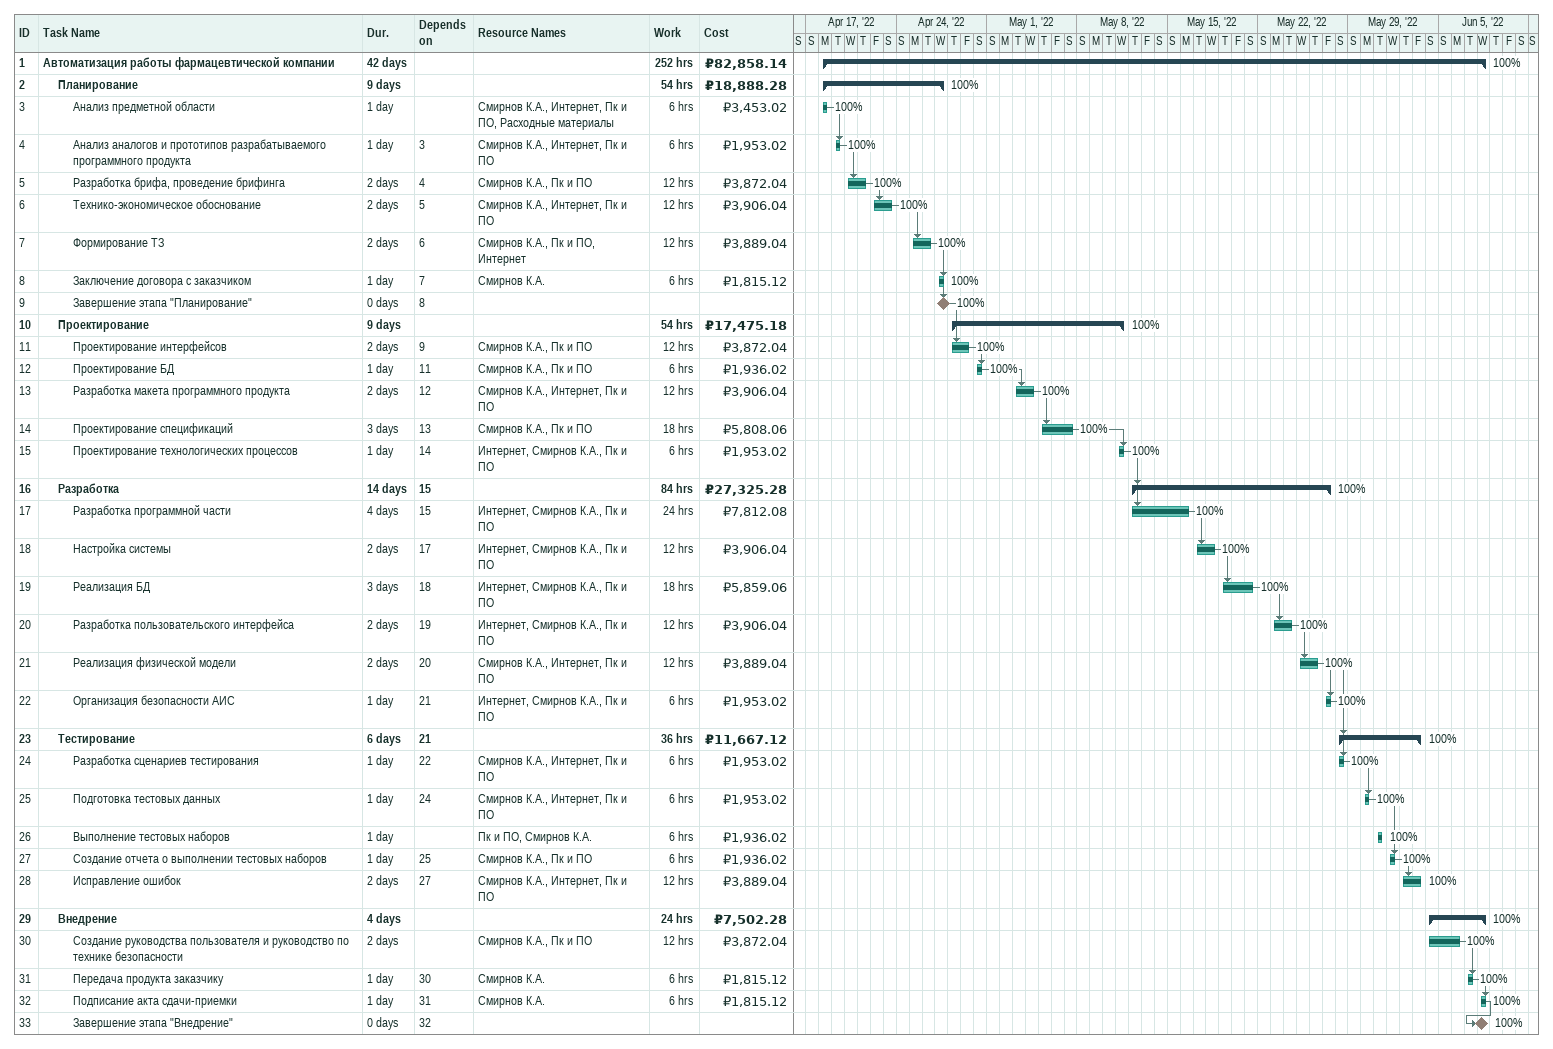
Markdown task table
| ID | Level | Task | Duration | Start | Finish | Predecessors | Resources | % complete | Work (h) | Cost (₽) |
|---|---|---|---|---|---|---|---|---|---|---|
| 1 | 1 | **Автоматизация работы фармацевтической компании** | 42d | 2022-04-18 | 2022-06-08 |  |  | 100 | 252 | 82858.14 |
| 2 | 2 | **Планирование** | 9d | 2022-04-18 | 2022-04-27 |  |  | 100 | 54 | 18888.28 |
| 3 | 3 | Анализ предметной области | 1d | 2022-04-18 | 2022-04-18 |  | Смирнов К.А., Интернет, Пк и ПО, Расходные материалы | 100 | 6 | 3453.02 |
| 4 | 3 | Анализ аналогов и прототипов разрабатываемого программного продукта | 1d | 2022-04-19 | 2022-04-19 | 3 | Смирнов К.А., Интернет, Пк и ПО | 100 | 6 | 1953.02 |
| 5 | 3 | Разработка брифа, проведение брифинга | 2d | 2022-04-20 | 2022-04-21 | 4 | Смирнов К.А., Пк и ПО | 100 | 12 | 3872.04 |
| 6 | 3 | Технико-экономическое обоснование | 2d | 2022-04-22 | 2022-04-23 | 5 | Смирнов К.А., Интернет, Пк и ПО | 100 | 12 | 3906.04 |
| 7 | 3 | Формирование ТЗ | 2d | 2022-04-25 | 2022-04-26 | 6 | Смирнов К.А., Пк и ПО, Интернет | 100 | 12 | 3889.04 |
| 8 | 3 | Заключение договора с заказчиком | 1d | 2022-04-27 | 2022-04-27 | 7 | Смирнов К.А. | 100 | 6 | 1815.12 |
| 9 | 3 | Завершение этапа "Планирование" | 0d | 2022-04-27 | 2022-04-27 | 8 |  | 100 |  |  |
| 10 | 2 | **Проектирование** | 9d | 2022-04-28 | 2022-05-11 |  |  | 100 | 54 | 17475.18 |
| 11 | 3 | Проектирование интерфейсов | 2d | 2022-04-28 | 2022-04-29 | 9 | Смирнов К.А., Пк и ПО | 100 | 12 | 3872.04 |
| 12 | 3 | Проектирование БД | 1d | 2022-04-30 | 2022-04-30 | 11 | Смирнов К.А., Пк и ПО | 100 | 6 | 1936.02 |
| 13 | 3 | Разработка макета программного продукта | 2d | 2022-05-03 | 2022-05-04 | 12 | Смирнов К.А., Интернет, Пк и ПО | 100 | 12 | 3906.04 |
| 14 | 3 | Проектирование спецификаций | 3d | 2022-05-05 | 2022-05-07 | 13 | Смирнов К.А., Пк и ПО | 100 | 18 | 5808.06 |
| 15 | 3 | Проектирование технологических процессов | 1d | 2022-05-11 | 2022-05-11 | 14 | Интернет, Смирнов К.А., Пк и ПО | 100 | 6 | 1953.02 |
| 16 | 2 | **Разработка** | 14d | 2022-05-12 | 2022-05-27 | 15 |  | 100 | 84 | 27325.28 |
| 17 | 3 | Разработка программной части | 4d | 2022-05-12 | 2022-05-16 | 15 | Интернет, Смирнов К.А., Пк и ПО | 100 | 24 | 7812.08 |
| 18 | 3 | Настройка системы | 2d | 2022-05-17 | 2022-05-18 | 17 | Интернет, Смирнов К.А., Пк и ПО | 100 | 12 | 3906.04 |
| 19 | 3 | Реализация БД | 3d | 2022-05-19 | 2022-05-21 | 18 | Интернет, Смирнов К.А., Пк и ПО | 100 | 18 | 5859.06 |
| 20 | 3 | Разработка пользовательского интерфейса | 2d | 2022-05-23 | 2022-05-24 | 19 | Интернет, Смирнов К.А., Пк и ПО | 100 | 12 | 3906.04 |
| 21 | 3 | Реализация физической модели | 2d | 2022-05-25 | 2022-05-26 | 20 | Смирнов К.А., Интернет, Пк и ПО | 100 | 12 | 3889.04 |
| 22 | 3 | Организация безопасности АИС | 1d | 2022-05-27 | 2022-05-27 | 21 | Интернет, Смирнов К.А., Пк и ПО | 100 | 6 | 1953.02 |
| 23 | 2 | **Тестирование** | 6d | 2022-05-28 | 2022-06-03 | 21 |  | 100 | 36 | 11667.12 |
| 24 | 3 | Разработка сценариев тестирования | 1d | 2022-05-28 | 2022-05-28 | 22 | Смирнов К.А., Интернет, Пк и ПО | 100 | 6 | 1953.02 |
| 25 | 3 | Подготовка тестовых данных | 1d | 2022-05-30 | 2022-05-30 | 24 | Смирнов К.А., Интернет, Пк и ПО | 100 | 6 | 1953.02 |
| 26 | 3 | Выполнение тестовых наборов | 1d | 2022-05-31 | 2022-05-31 |  | Пк и ПО, Смирнов К.А. | 100 | 6 | 1936.02 |
| 27 | 3 | Создание отчета о выполнении тестовых наборов | 1d | 2022-06-01 | 2022-06-01 | 25 | Смирнов К.А., Пк и ПО | 100 | 6 | 1936.02 |
| 28 | 3 | Исправление ошибок | 2d | 2022-06-02 | 2022-06-03 | 27 | Смирнов К.А., Интернет, Пк и ПО | 100 | 12 | 3889.04 |
| 29 | 2 | **Внедрение** | 4d | 2022-06-04 | 2022-06-08 |  |  | 100 | 24 | 7502.28 |
| 30 | 3 | Создание руководства пользователя и руководство по технике безопасности | 2d | 2022-06-04 | 2022-06-06 |  | Смирнов К.А., Пк и ПО | 100 | 12 | 3872.04 |
| 31 | 3 | Передача продукта заказчику | 1d | 2022-06-07 | 2022-06-07 | 30 | Смирнов К.А. | 100 | 6 | 1815.12 |
| 32 | 3 | Подписание акта сдачи-приемки | 1d | 2022-06-08 | 2022-06-08 | 31 | Смирнов К.А. | 100 | 6 | 1815.12 |
| 33 | 3 | Завершение этапа "Внедрение" | 0d | 2022-06-08 | 2022-06-08 | 32 |  | 100 |  |  |
